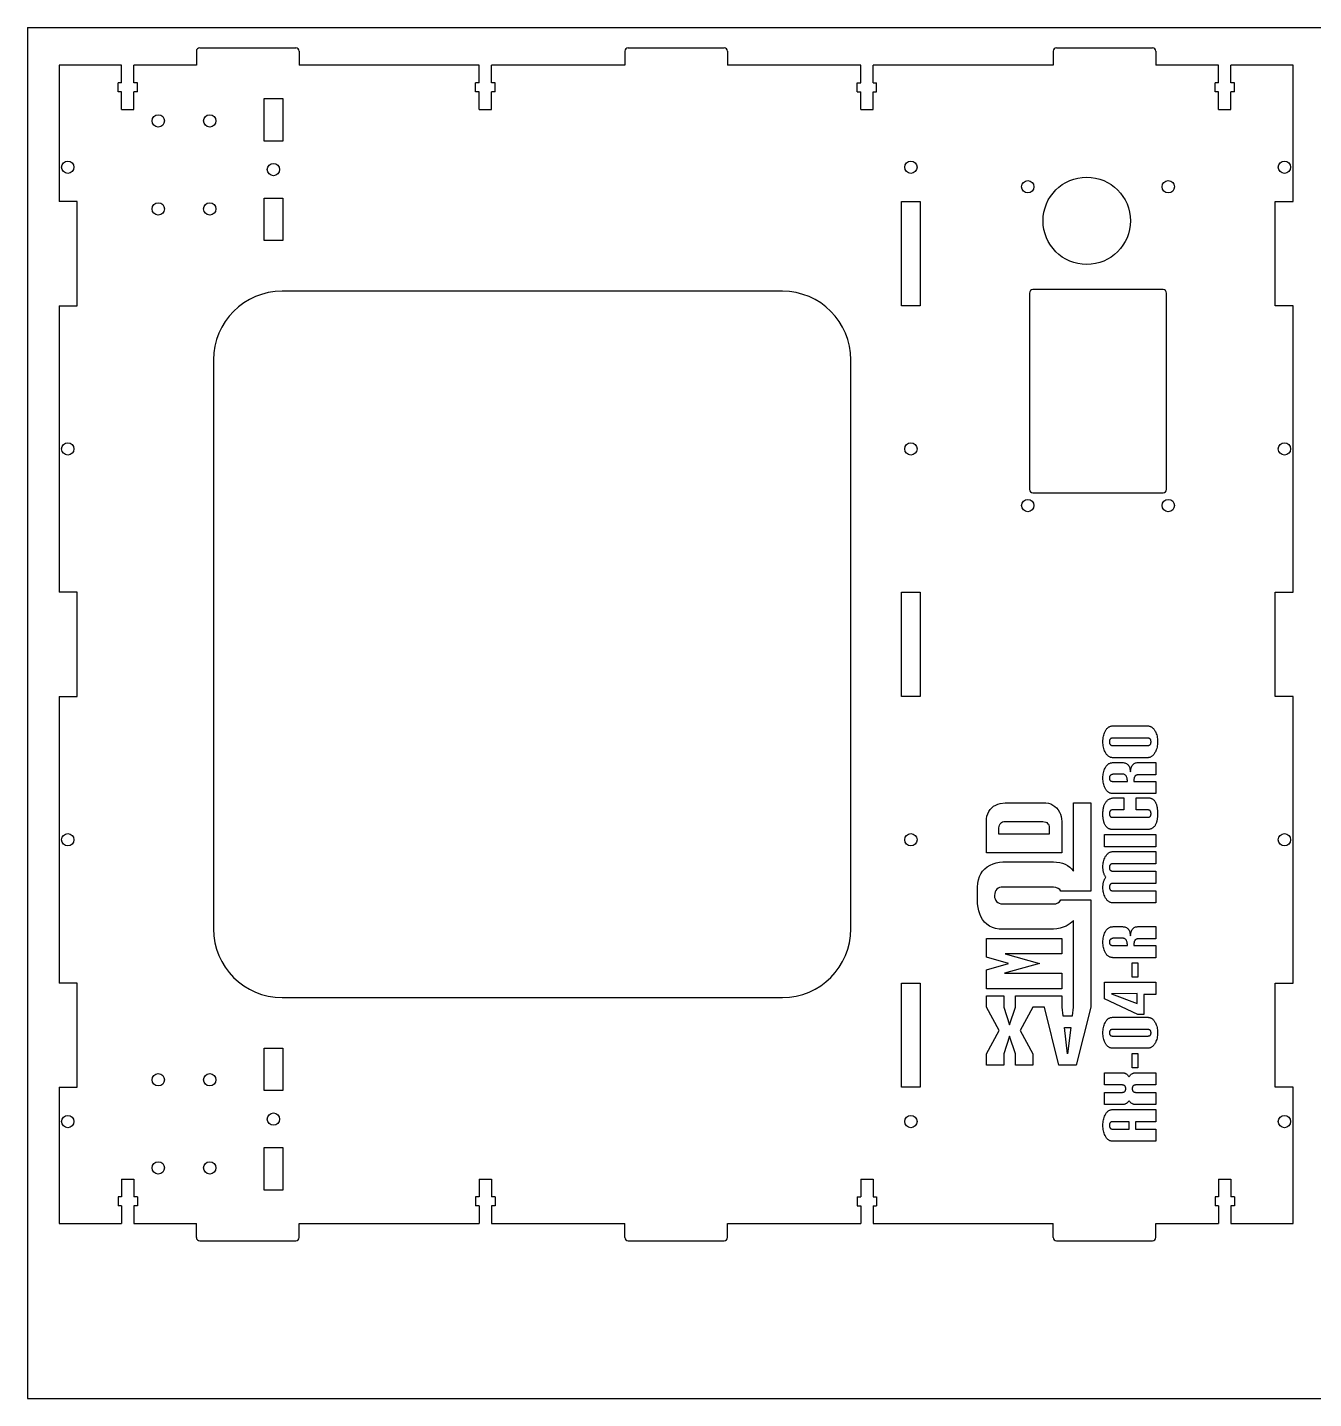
# Model space of a CAD drawing. Header units: millimetres. Extents: x 1 to 812, y -2427 to 180.
# Drawn here: x 99.9 to 475.2, y -1442.5 to -1042.5 of the extents above; entities that cross this region are included whole.
import ezdxf

# ---------------------------------------------------------------- set-up
doc = ezdxf.new("R2010")
doc.units = ezdxf.units.MM
doc.layers.add('SHEET', color=150, linetype='Continuous')

msp = doc.modelspace()

# ---------------------------------------------------------------- linework, layer by layer
at = {"color": 7, "linetype": 'Continuous', "lineweight": 25}
for p, q in [((149.214, -1049.467), (149.214, -1053.467)), ((150.214, -1048.467), (178.214, -1048.467)), ((179.214, -1049.467), (179.214, -1053.467)), ((274.214, -1049.467), (274.214, -1053.467)), ((275.214, -1048.467), (303.214, -1048.467)), ((304.214, -1049.467), (304.214, -1053.467)), ((399.214, -1049.467), (399.214, -1053.467)), ((400.214, -1048.467), (428.214, -1048.467)), ((429.214, -1049.467), (429.214, -1053.467)), ((109.214, -1053.467), (109.214, -1093.267)), ((127.414, -1053.467), (109.214, -1053.467)), ((127.414, -1058.667), (127.414, -1053.467)), ((131.014, -1058.667), (131.014, -1053.467)), ((149.214, -1053.467), (131.014, -1053.467)), ((231.764, -1053.467), (179.214, -1053.467)), ((231.764, -1058.667), (231.764, -1053.467)), ((235.364, -1058.667), (235.364, -1053.467)), ((274.214, -1053.467), (235.364, -1053.467)), ((343.064, -1053.467), (304.214, -1053.467)), ((343.064, -1058.667), (343.064, -1053.467)), ((346.664, -1058.667), (346.664, -1053.467)), ((399.214, -1053.467), (346.664, -1053.467)), ((447.514, -1053.467), (429.214, -1053.467)), ((447.514, -1058.667), (447.514, -1053.467)), ((451.114, -1058.667), (451.114, -1053.467)), ((469.214, -1053.467), (451.114, -1053.467)), ((469.214, -1093.267), (469.214, -1053.467)), ((127.414, -1058.667), (126.364, -1058.667)), ((126.364, -1061.267), (126.364, -1058.667)), ((132.064, -1058.667), (131.014, -1058.667)), ((132.064, -1061.267), (132.064, -1058.667)), ((231.764, -1058.667), (230.714, -1058.667)), ((230.714, -1061.267), (230.714, -1058.667)), ((236.414, -1058.667), (235.364, -1058.667)), ((236.414, -1061.267), (236.414, -1058.667)), ((342.014, -1058.667), (343.064, -1058.667)), ((342.014, -1061.267), (342.014, -1058.667)), ((346.664, -1058.667), (347.714, -1058.667)), ((347.714, -1061.267), (347.714, -1058.667)), ((447.514, -1058.667), (446.464, -1058.667)), ((446.464, -1061.267), (446.464, -1058.667)), ((452.164, -1058.667), (451.114, -1058.667)), ((452.164, -1061.267), (452.164, -1058.667)), ((127.414, -1061.267), (126.364, -1061.267)), ((127.414, -1066.467), (127.414, -1061.267)), ((131.014, -1066.467), (131.014, -1061.267)), ((132.064, -1061.267), (131.014, -1061.267)), ((169.014, -1063.267), (174.414, -1063.267)), ((169.014, -1075.667), (169.014, -1063.267)), ((174.414, -1063.267), (174.414, -1075.667)), ((231.764, -1061.267), (230.714, -1061.267)), ((231.764, -1066.467), (231.764, -1061.267)), ((235.364, -1066.467), (235.364, -1061.267)), ((236.414, -1061.267), (235.364, -1061.267)), ((342.014, -1061.267), (343.064, -1061.267)), ((343.064, -1066.467), (343.064, -1061.267)), ((346.664, -1066.467), (346.664, -1061.267)), ((346.664, -1061.267), (347.714, -1061.267)), ((447.514, -1061.267), (446.464, -1061.267)), ((447.514, -1066.467), (447.514, -1061.267)), ((451.114, -1066.467), (451.114, -1061.267)), ((452.164, -1061.267), (451.114, -1061.267)), ((127.414, -1066.467), (131.014, -1066.467)), ((231.764, -1066.467), (235.364, -1066.467)), ((343.064, -1066.467), (346.664, -1066.467)), ((447.514, -1066.467), (451.114, -1066.467)), ((174.414, -1075.667), (169.014, -1075.667)), ((114.414, -1093.267), (109.214, -1093.267)), ((114.414, -1123.667), (114.414, -1093.267)), ((169.014, -1092.267), (174.414, -1092.267)), ((169.014, -1104.667), (169.014, -1092.267)), ((174.414, -1092.267), (174.414, -1104.667)), ((355.014, -1093.267), (360.414, -1093.267)), ((355.014, -1123.667), (355.014, -1093.267)), ((360.414, -1093.267), (360.414, -1123.667)), ((464.014, -1093.267), (469.214, -1093.267)), ((464.014, -1123.667), (464.014, -1093.267)), ((174.414, -1104.667), (169.014, -1104.667)), ((320.214, -1119.467), (174.214, -1119.467)), ((392.314, -1119.987), (392.314, -1177.287)), ((431.314, -1118.987), (393.314, -1118.987)), ((432.314, -1177.287), (432.314, -1119.987)), ((109.214, -1123.667), (109.214, -1207.267)), ((109.214, -1123.667), (114.414, -1123.667)), ((360.414, -1123.667), (355.014, -1123.667)), ((469.214, -1123.667), (464.014, -1123.667)), ((469.214, -1207.267), (469.214, -1123.667)), ((154.214, -1139.467), (154.214, -1305.467)), ((340.214, -1305.467), (340.214, -1139.467)), ((393.314, -1178.287), (431.314, -1178.287)), ((114.414, -1207.267), (109.214, -1207.267)), ((114.414, -1237.667), (114.414, -1207.267)), ((355.014, -1207.267), (360.414, -1207.267)), ((355.014, -1237.667), (355.014, -1207.267)), ((360.414, -1207.267), (360.414, -1237.667)), ((464.014, -1207.267), (469.214, -1207.267)), ((464.014, -1237.667), (464.014, -1207.267)), ((109.214, -1237.667), (109.214, -1321.267)), ((109.214, -1237.667), (114.414, -1237.667)), ((360.414, -1237.667), (355.014, -1237.667)), ((469.214, -1237.667), (464.014, -1237.667)), ((469.214, -1321.267), (469.214, -1237.667)), ((416.685, -1246.253), (426.718, -1246.253)), ((426.834, -1249.824), (416.569, -1249.824)), ((416.569, -1251.967), (426.834, -1251.967)), ((426.718, -1255.538), (416.685, -1255.538)), ((416.692, -1256.967), (419.415, -1256.967)), ((423.921, -1256.967), (429.214, -1256.967)), ((429.214, -1256.967), (429.214, -1260.538)), ((416.528, -1262.443), (420.881, -1262.443)), ((419.363, -1260.3), (417.492, -1260.3)), ((420.881, -1262.443), (420.881, -1262.417)), ((422.786, -1262.201), (422.786, -1262.443)), ((422.786, -1262.443), (429.214, -1262.443)), ((429.214, -1260.538), (424.017, -1260.538)), ((429.214, -1262.443), (429.214, -1266.015)), ((429.214, -1266.015), (416.674, -1266.015)), ((417.544, -1267.205), (419.884, -1267.205)), ((419.884, -1267.205), (419.884, -1270.776)), ((423.467, -1267.205), (426.759, -1267.205)), ((423.467, -1270.776), (423.467, -1267.205)), ((379.906, -1272.566), (380.121, -1271.867)), ((380.121, -1271.867), (380.422, -1271.233)), ((380.422, -1271.233), (380.809, -1270.664)), ((380.809, -1270.664), (381.282, -1270.158)), ((381.282, -1270.158), (381.841, -1269.718)), ((381.841, -1269.718), (382.486, -1269.342)), ((382.486, -1269.342), (383.088, -1269.092)), ((383.088, -1269.092), (383.748, -1268.894)), ((383.748, -1268.894), (385.238, -1268.654)), ((385.238, -1268.654), (396.244, -1268.654)), ((396.244, -1268.654), (397.072, -1268.697)), ((397.072, -1268.697), (397.835, -1268.826)), ((397.835, -1268.826), (398.534, -1269.041)), ((398.534, -1269.041), (399.168, -1269.342)), ((399.168, -1269.342), (399.738, -1269.728)), ((399.738, -1269.728), (400.243, -1270.201)), ((400.243, -1270.201), (400.684, -1270.76)), ((400.684, -1270.76), (401.06, -1271.405)), ((401.06, -1271.405), (401.326, -1272.007)), ((405.134, -1268.654), (410.214, -1268.654)), ((405.134, -1288.599), (405.134, -1268.654)), ((410.214, -1268.654), (410.214, -1294.477)), ((419.884, -1270.776), (416.569, -1270.776)), ((426.834, -1270.776), (423.467, -1270.776)), ((379.734, -1274.157), (379.777, -1273.329)), ((379.734, -1283.329), (379.734, -1274.157)), ((379.777, -1273.329), (379.906, -1272.566)), ((383.404, -1275.991), (383.57, -1275.189)), ((383.404, -1277.826), (383.404, -1275.991)), ((383.57, -1275.189), (383.726, -1274.874)), ((383.726, -1274.874), (383.931, -1274.616)), ((383.931, -1274.616), (384.185, -1274.415)), ((384.185, -1274.415), (384.487, -1274.272)), ((384.487, -1274.272), (384.838, -1274.186)), ((384.838, -1274.186), (385.238, -1274.157)), ((385.238, -1274.157), (396.244, -1274.157)), ((396.244, -1274.157), (397.047, -1274.323)), ((397.047, -1274.323), (397.362, -1274.479)), ((397.362, -1274.479), (397.62, -1274.684)), ((397.62, -1274.684), (397.821, -1274.938)), ((397.821, -1274.938), (397.964, -1275.241)), ((397.964, -1275.241), (398.05, -1275.592)), ((398.05, -1275.592), (398.079, -1275.991)), ((398.079, -1275.991), (398.079, -1277.826)), ((401.326, -1272.007), (401.53, -1272.666)), ((401.53, -1272.666), (401.67, -1273.383)), ((401.67, -1273.383), (401.748, -1274.157)), ((401.748, -1274.157), (401.748, -1283.329)), ((416.566, -1272.919), (426.837, -1272.919)), ((398.079, -1277.826), (383.404, -1277.826)), ((414.214, -1281.491), (414.214, -1277.919)), ((414.214, -1277.919), (429.214, -1277.919)), ((426.718, -1276.491), (416.607, -1276.491)), ((429.214, -1277.919), (429.214, -1281.491)), ((401.748, -1283.329), (379.734, -1283.329)), ((429.214, -1281.491), (414.214, -1281.491)), ((416.752, -1282.919), (429.214, -1282.919)), ((429.214, -1282.919), (429.214, -1286.491)), ((378.633, -1288.614), (379.267, -1287.938)), ((379.267, -1287.938), (380.015, -1287.348)), ((380.015, -1287.348), (380.878, -1286.845)), ((380.878, -1286.845), (381.684, -1286.511)), ((381.684, -1286.511), (382.567, -1286.246)), ((382.567, -1286.246), (383.526, -1286.05)), ((383.526, -1286.05), (384.562, -1285.923)), ((384.562, -1285.923), (399.298, -1285.923)), ((399.298, -1285.923), (400.247, -1285.965)), ((400.247, -1285.965), (401.133, -1286.091)), ((401.133, -1286.091), (401.956, -1286.3)), ((401.956, -1286.3), (402.717, -1286.593)), ((402.717, -1286.593), (403.415, -1286.97)), ((403.415, -1286.97), (404.051, -1287.429)), ((404.051, -1287.429), (404.624, -1287.972)), ((404.624, -1287.972), (405.134, -1288.599)), ((429.214, -1286.491), (416.603, -1286.491)), ((377.252, -1292.183), (377.425, -1291.161)), ((377.425, -1291.161), (377.713, -1290.226)), ((377.713, -1290.226), (378.115, -1289.377)), ((378.115, -1289.377), (378.633, -1288.614)), ((416.677, -1288.634), (429.214, -1288.634)), ((429.214, -1288.634), (429.214, -1292.205)), ((377.194, -1293.291), (377.252, -1292.183)), ((377.194, -1298.203), (377.194, -1293.291)), ((382.185, -1295.171), (382.106, -1295.747)), ((382.106, -1295.747), (382.145, -1296.282)), ((382.329, -1294.673), (382.185, -1295.171)), ((382.538, -1294.251), (382.329, -1294.673)), ((382.813, -1293.905), (382.538, -1294.251)), ((383.152, -1293.637), (382.813, -1293.905)), ((383.557, -1293.445), (383.152, -1293.637)), ((384.027, -1293.33), (383.557, -1293.445)), ((384.562, -1293.291), (384.027, -1293.33)), ((399.297, -1293.291), (384.562, -1293.291)), ((400.051, -1293.412), (399.297, -1293.291)), ((400.666, -1293.65), (400.051, -1293.412)), ((401.144, -1294.005), (400.666, -1293.65)), ((401.484, -1294.477), (401.144, -1294.005)), ((410.214, -1294.477), (401.484, -1294.477)), ((429.214, -1292.205), (416.473, -1292.205)), ((416.603, -1294.348), (429.214, -1294.348)), ((429.214, -1294.348), (429.214, -1297.919)), ((377.321, -1299.239), (377.194, -1298.203)), ((377.517, -1300.199), (377.321, -1299.239)), ((382.145, -1296.282), (382.26, -1296.752)), ((382.26, -1296.752), (382.452, -1297.157)), ((382.452, -1297.157), (382.72, -1297.497)), ((382.72, -1297.497), (383.066, -1297.771)), ((383.066, -1297.771), (383.488, -1297.98)), ((383.488, -1297.98), (383.987, -1298.124)), ((383.987, -1298.124), (384.562, -1298.203)), ((384.562, -1298.203), (399.297, -1298.203)), ((399.297, -1298.203), (400.023, -1298.129)), ((400.023, -1298.129), (400.623, -1297.906)), ((400.623, -1297.906), (401.097, -1297.536)), ((401.097, -1297.536), (401.445, -1297.017)), ((401.445, -1297.017), (410.214, -1297.017)), ((410.214, -1297.017), (410.214, -1328.344)), ((429.214, -1297.919), (416.752, -1297.919)), ((377.782, -1301.081), (377.517, -1300.199)), ((378.116, -1301.887), (377.782, -1301.081)), ((378.619, -1302.75), (378.116, -1301.887)), ((379.209, -1303.499), (378.619, -1302.75)), ((379.885, -1304.132), (379.209, -1303.499)), ((404.175, -1303.905), (403.607, -1304.299)), ((404.683, -1303.467), (404.175, -1303.905)), ((405.134, -1302.986), (404.683, -1303.467)), ((405.134, -1328.344), (405.134, -1302.986)), ((380.648, -1304.65), (379.885, -1304.132)), ((381.497, -1305.053), (380.648, -1304.65)), ((382.432, -1305.34), (381.497, -1305.053)), ((383.454, -1305.513), (382.432, -1305.34)), ((384.562, -1305.571), (383.454, -1305.513)), ((399.298, -1305.571), (384.562, -1305.571)), ((400.334, -1305.444), (399.298, -1305.571)), ((401.293, -1305.248), (400.334, -1305.444)), ((402.176, -1304.984), (401.293, -1305.248)), ((402.981, -1304.649), (402.176, -1304.984)), ((403.607, -1304.299), (402.981, -1304.649)), ((416.692, -1304.824), (419.415, -1304.824)), ((423.928, -1304.824), (429.214, -1304.824)), ((429.214, -1304.824), (429.214, -1308.396)), ((379.734, -1308.252), (401.748, -1308.252)), ((379.734, -1313.754), (379.734, -1308.252)), ((401.748, -1308.252), (401.748, -1312.792)), ((416.528, -1310.3), (420.881, -1310.3)), ((419.363, -1308.157), (417.492, -1308.157)), ((420.881, -1310.3), (420.881, -1310.274)), ((422.786, -1310.058), (422.786, -1310.3)), ((422.786, -1310.3), (429.214, -1310.3)), ((429.214, -1308.396), (424.021, -1308.396)), ((429.214, -1310.3), (429.214, -1313.872)), ((386.157, -1315.59), (379.734, -1313.754)), ((379.734, -1317.424), (386.157, -1315.59)), ((395.252, -1315.566), (385.045, -1318.387)), ((385.212, -1312.792), (395.252, -1315.566)), ((401.748, -1312.792), (385.212, -1312.792)), ((429.214, -1313.872), (416.677, -1313.872)), ((422.31, -1319.605), (422.31, -1315.364)), ((422.31, -1315.364), (423.976, -1315.364)), ((423.976, -1315.364), (423.976, -1319.605)), ((379.734, -1322.927), (379.734, -1317.424)), ((385.045, -1318.387), (401.748, -1318.387)), ((401.748, -1318.387), (401.748, -1322.927)), ((423.976, -1319.605), (422.31, -1319.605)), ((114.414, -1321.267), (109.214, -1321.267)), ((114.414, -1351.667), (114.414, -1321.267)), ((355.014, -1321.267), (360.414, -1321.267)), ((355.014, -1351.667), (355.014, -1321.267)), ((360.414, -1321.267), (360.414, -1351.667)), ((401.748, -1322.927), (379.734, -1322.927)), ((414.214, -1325.896), (414.214, -1321.015)), ((414.214, -1321.015), (429.214, -1321.015)), ((429.214, -1321.015), (429.214, -1324.586)), ((464.014, -1321.267), (469.214, -1321.267)), ((464.014, -1351.667), (464.014, -1321.267)), ((174.214, -1325.467), (320.214, -1325.467)), ((379.735, -1324.957), (384.815, -1324.957)), ((379.735, -1328.344), (379.735, -1324.957)), ((384.815, -1324.957), (384.815, -1328.344)), ((388.201, -1324.957), (401.748, -1324.957)), ((388.201, -1328.344), (388.201, -1324.957)), ((401.748, -1324.957), (401.748, -1328.344)), ((423.95, -1330.423), (414.214, -1325.896)), ((423.738, -1324.348), (416.231, -1324.433)), ((416.231, -1324.433), (423.738, -1327.253)), ((423.738, -1327.253), (423.738, -1324.348)), ((425.643, -1324.586), (425.643, -1330.423)), ((429.214, -1324.586), (425.643, -1324.586)), ((383.46, -1335.117), (379.735, -1328.344)), ((384.815, -1328.344), (386.508, -1333.424)), ((386.508, -1333.424), (388.201, -1328.344)), ((393.281, -1328.344), (389.598, -1335.117)), ((396.668, -1328.344), (393.281, -1328.344)), ((400.901, -1345.277), (396.668, -1328.344)), ((401.748, -1328.344), (402.086, -1330.884)), ((402.086, -1330.884), (404.838, -1330.884)), ((404.838, -1330.884), (405.134, -1328.344)), ((410.214, -1328.344), (405.981, -1345.277)), ((416.685, -1331.253), (426.718, -1331.253)), ((425.643, -1330.423), (423.95, -1330.423)), ((379.735, -1341.89), (383.46, -1335.117)), ((389.598, -1335.117), (393.281, -1341.89)), ((403.441, -1341.89), (402.51, -1334.27)), ((402.51, -1334.27), (404.415, -1334.27)), ((404.415, -1334.27), (403.441, -1341.89)), ((426.834, -1334.824), (416.569, -1334.824)), ((386.508, -1336.81), (384.815, -1341.89)), ((388.201, -1341.89), (386.508, -1336.81)), ((416.569, -1336.729), (426.834, -1336.729)), ((169.014, -1340.267), (174.414, -1340.267)), ((169.014, -1352.667), (169.014, -1340.267)), ((174.414, -1340.267), (174.414, -1352.667)), ((379.735, -1345.277), (379.735, -1341.89)), ((384.815, -1341.89), (384.815, -1345.277)), ((388.201, -1345.277), (388.201, -1341.89)), ((393.281, -1341.89), (393.281, -1345.277)), ((426.718, -1340.3), (416.685, -1340.3)), ((422.31, -1346.033), (422.31, -1341.792)), ((422.31, -1341.792), (423.976, -1341.792)), ((423.976, -1341.792), (423.976, -1346.033)), ((384.815, -1345.277), (379.735, -1345.277)), ((393.281, -1345.277), (388.201, -1345.277)), ((405.981, -1345.277), (400.901, -1345.277)), ((414.214, -1347.443), (419.374, -1347.443)), ((414.214, -1351.015), (414.214, -1347.443)), ((423.976, -1346.033), (422.31, -1346.033)), ((423.381, -1347.443), (429.214, -1347.443)), ((429.214, -1347.443), (429.214, -1351.015)), ((109.214, -1351.667), (109.214, -1391.467)), ((109.214, -1351.667), (114.414, -1351.667)), ((360.414, -1351.667), (355.014, -1351.667)), ((419.464, -1351.015), (414.214, -1351.015)), ((429.214, -1351.015), (423.273, -1351.015)), ((469.214, -1351.667), (464.014, -1351.667)), ((469.214, -1391.467), (469.214, -1351.667)), ((174.414, -1352.667), (169.014, -1352.667)), ((414.214, -1353.157), (419.464, -1353.157)), ((414.214, -1356.729), (414.214, -1353.157)), ((423.273, -1353.157), (429.214, -1353.157)), ((429.214, -1353.157), (429.214, -1356.729)), ((419.374, -1356.729), (414.214, -1356.729)), ((416.677, -1358.157), (429.214, -1358.157)), ((429.214, -1356.729), (423.381, -1356.729)), ((429.214, -1358.157), (429.214, -1361.729)), ((421.357, -1361.729), (416.603, -1361.729)), ((416.603, -1363.872), (421.357, -1363.872)), ((421.357, -1363.872), (421.357, -1361.729)), ((423.262, -1361.729), (423.262, -1363.872)), ((429.214, -1361.729), (423.262, -1361.729)), ((423.262, -1363.872), (429.214, -1363.872)), ((429.214, -1363.872), (429.214, -1367.443)), ((429.214, -1367.443), (416.677, -1367.443)), ((169.014, -1369.267), (174.414, -1369.267)), ((169.014, -1381.667), (169.014, -1369.267)), ((174.414, -1369.267), (174.414, -1381.667)), ((127.414, -1378.467), (131.014, -1378.467)), ((127.414, -1378.467), (127.414, -1383.667)), ((131.014, -1378.467), (131.014, -1383.667)), ((231.764, -1378.467), (235.364, -1378.467)), ((231.764, -1378.467), (231.764, -1383.667)), ((235.364, -1378.467), (235.364, -1383.667)), ((343.064, -1378.467), (346.664, -1378.467)), ((343.064, -1378.467), (343.064, -1383.667)), ((346.664, -1378.467), (346.664, -1383.667)), ((447.514, -1378.467), (451.114, -1378.467)), ((447.514, -1378.467), (447.514, -1383.667)), ((451.114, -1378.467), (451.114, -1383.667)), ((127.414, -1383.667), (126.364, -1383.667)), ((126.364, -1383.667), (126.364, -1386.267)), ((132.064, -1383.667), (131.014, -1383.667)), ((132.064, -1383.667), (132.064, -1386.267)), ((174.414, -1381.667), (169.014, -1381.667)), ((231.764, -1383.667), (230.714, -1383.667)), ((230.714, -1383.667), (230.714, -1386.267)), ((236.414, -1383.667), (235.364, -1383.667)), ((236.414, -1383.667), (236.414, -1386.267)), ((342.014, -1383.667), (343.064, -1383.667)), ((342.014, -1383.667), (342.014, -1386.267)), ((346.664, -1383.667), (347.714, -1383.667)), ((347.714, -1383.667), (347.714, -1386.267)), ((447.514, -1383.667), (446.464, -1383.667)), ((446.464, -1383.667), (446.464, -1386.267)), ((452.164, -1383.667), (451.114, -1383.667)), ((452.164, -1383.667), (452.164, -1386.267)), ((127.414, -1386.267), (126.364, -1386.267)), ((127.414, -1386.267), (127.414, -1391.467)), ((131.014, -1386.267), (131.014, -1391.467)), ((132.064, -1386.267), (131.014, -1386.267)), ((231.764, -1386.267), (230.714, -1386.267)), ((231.764, -1386.267), (231.764, -1391.467)), ((235.364, -1386.267), (235.364, -1391.467)), ((236.414, -1386.267), (235.364, -1386.267)), ((342.014, -1386.267), (343.064, -1386.267)), ((343.064, -1386.267), (343.064, -1391.467)), ((346.664, -1386.267), (346.664, -1391.467)), ((346.664, -1386.267), (347.714, -1386.267)), ((447.514, -1386.267), (446.464, -1386.267)), ((447.514, -1386.267), (447.514, -1391.467)), ((451.114, -1386.267), (451.114, -1391.467)), ((452.164, -1386.267), (451.114, -1386.267)), ((109.214, -1391.467), (127.414, -1391.467)), ((131.014, -1391.467), (149.214, -1391.467)), ((149.214, -1395.467), (149.214, -1391.467)), ((179.214, -1391.467), (231.764, -1391.467)), ((179.214, -1395.467), (179.214, -1391.467)), ((235.364, -1391.467), (274.214, -1391.467)), ((274.214, -1395.467), (274.214, -1391.467)), ((304.214, -1391.467), (343.064, -1391.467)), ((304.214, -1395.467), (304.214, -1391.467)), ((346.664, -1391.467), (399.214, -1391.467)), ((399.214, -1395.467), (399.214, -1391.467)), ((429.214, -1391.467), (447.514, -1391.467)), ((429.214, -1395.467), (429.214, -1391.467)), ((451.114, -1391.467), (469.214, -1391.467)), ((150.214, -1396.467), (178.214, -1396.467)), ((275.214, -1396.467), (303.214, -1396.467)), ((400.214, -1396.467), (428.214, -1396.467))]:
    msp.add_line(p, q, dxfattribs=at)
for centre, radius in [((138.114, -1069.747), 1.8), ((153.114, -1069.747), 1.8), ((111.714, -1083.267), 1.8), ((171.714, -1083.967), 1.8), ((357.714, -1083.267), 1.8), ((466.714, -1083.267), 1.8), ((391.824, -1088.967), 1.8), ((409.024, -1098.917), 12.75), ((432.824, -1088.967), 1.8), ((138.114, -1095.447), 1.8), ((153.114, -1095.447), 1.8), ((111.714, -1165.467), 1.8), ((357.714, -1165.467), 1.8), ((466.714, -1165.467), 1.8), ((391.824, -1181.967), 1.8), ((432.824, -1181.967), 1.8), ((111.714, -1279.467), 1.8), ((357.714, -1279.467), 1.8), ((466.714, -1279.467), 1.8), ((138.114, -1349.487), 1.8), ((153.114, -1349.487), 1.8), ((111.714, -1361.667), 1.8), ((171.714, -1360.967), 1.8), ((357.714, -1361.667), 1.8), ((466.714, -1361.667), 1.8), ((138.114, -1375.187), 1.8), ((153.114, -1375.187), 1.8)]:
    msp.add_circle(centre, radius, dxfattribs=at)
for centre, radius, start, end in [((150.214, -1049.467), 1, 90, 180), ((178.214, -1049.467), 1, 0, 90), ((275.214, -1049.467), 1, 90, 180), ((303.214, -1049.467), 1, 0, 90), ((400.214, -1049.467), 1, 90, 180), ((428.214, -1049.467), 1, 0, 90), ((174.214, -1139.467), 20, 90, 180), ((320.214, -1139.467), 20, 0, 90), ((393.314, -1119.987), 1, 90, 180), ((431.314, -1119.987), 1, 0, 90), ((393.314, -1177.287), 1, 180, 270), ((431.314, -1177.287), 1, 270, 0), ((174.214, -1305.467), 20, 180, 270), ((320.214, -1305.467), 20, 270, 0), ((150.214, -1395.467), 1, 180, 270), ((178.214, -1395.467), 1, 270, 0), ((275.214, -1395.467), 1, 180, 270), ((303.214, -1395.467), 1, 270, 0), ((400.214, -1395.467), 1, 180, 270), ((428.214, -1395.467), 1, 270, 0)]:
    msp.add_arc(centre, radius, start, end, dxfattribs=at)
for points, knots in [([(413.738, -1250.884), (413.744, -1250.612), (413.756, -1250.08), (413.881, -1249.308), (414.068, -1248.577), (414.263, -1248.124), (414.36, -1247.901)], [0, 0, 0, 0, 0.2655285, 0.5192244, 0.7624911, 1, 1, 1, 1]), ([(414.36, -1247.901), (414.427, -1247.77), (414.558, -1247.518), (414.794, -1247.181), (415.051, -1246.894), (415.334, -1246.661), (415.637, -1246.474), (415.968, -1246.348), (416.319, -1246.267), (416.561, -1246.257), (416.685, -1246.253)], [0, 0, 0, 0, 0.1460445, 0.2813299, 0.4077377, 0.5275682, 0.6441465, 0.7591731, 0.8777825, 1, 1, 1, 1]), ([(426.718, -1246.253), (426.841, -1246.257), (427.084, -1246.267), (427.435, -1246.348), (427.766, -1246.474), (428.069, -1246.661), (428.352, -1246.894), (428.609, -1247.181), (428.845, -1247.518), (428.976, -1247.77), (429.043, -1247.901)], [0, 0, 0, 0, 0.1222175, 0.2408269, 0.3558535, 0.4724318, 0.5922623, 0.7186701, 0.8539555, 1, 1, 1, 1]), ([(429.043, -1247.901), (429.144, -1248.118), (429.349, -1248.56), (429.543, -1249.286), (429.669, -1250.065), (429.683, -1250.606), (429.691, -1250.884)], [0, 0, 0, 0, 0.2326591, 0.4735587, 0.7291213, 1, 1, 1, 1]), ([(414.36, -1253.868), (414.263, -1253.651), (414.065, -1253.207), (413.881, -1252.481), (413.755, -1251.702), (413.744, -1251.163), (413.738, -1250.884)], [0, 0, 0, 0, 0.2317908, 0.4737747, 0.7285486, 1, 1, 1, 1]), ([(416.569, -1249.824), (416.497, -1249.826), (416.359, -1249.829), (416.167, -1249.884), (416, -1249.965), (415.868, -1250.089), (415.763, -1250.243), (415.696, -1250.433), (415.649, -1250.653), (415.645, -1250.811), (415.643, -1250.896)], [0, 0, 0, 0, 0.1333915, 0.2547348, 0.3655571, 0.4743661, 0.5850933, 0.7078171, 0.8437109, 1, 1, 1, 1]), ([(415.643, -1250.896), (415.646, -1250.979), (415.65, -1251.137), (415.695, -1251.357), (415.765, -1251.545), (415.865, -1251.703), (416.002, -1251.821), (416.165, -1251.91), (416.36, -1251.955), (416.497, -1251.963), (416.569, -1251.967)], [0, 0, 0, 0, 0.1541771, 0.2924784, 0.4131998, 0.5259665, 0.6333648, 0.7453803, 0.8662764, 1, 1, 1, 1]), ([(427.786, -1250.896), (427.784, -1250.811), (427.779, -1250.653), (427.734, -1250.432), (427.662, -1250.242), (427.553, -1250.088), (427.418, -1249.965), (427.247, -1249.884), (427.05, -1249.829), (426.908, -1249.826), (426.834, -1249.824)], [0, 0, 0, 0, 0.1543326, 0.28852516, 0.41053579, 0.52116041, 0.63029004, 0.74174678, 0.86375741, 1, 1, 1, 1]), ([(426.834, -1251.967), (426.908, -1251.963), (427.049, -1251.956), (427.249, -1251.91), (427.415, -1251.821), (427.556, -1251.703), (427.66, -1251.546), (427.735, -1251.358), (427.778, -1251.137), (427.783, -1250.979), (427.786, -1250.896)], [0, 0, 0, 0, 0.1365677, 0.2581475, 0.3707641, 0.4785246, 0.5911412, 0.711188, 0.8477556, 1, 1, 1, 1]), ([(429.691, -1250.884), (429.684, -1251.163), (429.67, -1251.702), (429.542, -1252.481), (429.349, -1253.208), (429.144, -1253.651), (429.043, -1253.868)], [0, 0, 0, 0, 0.27088681, 0.52526409, 0.76733394, 1, 1, 1, 1]), ([(416.685, -1255.538), (416.563, -1255.534), (416.324, -1255.524), (415.976, -1255.443), (415.649, -1255.312), (415.344, -1255.127), (415.061, -1254.888), (414.803, -1254.595), (414.561, -1254.254), (414.429, -1254), (414.36, -1253.868)], [0, 0, 0, 0, 0.1205488, 0.2363329, 0.3513931, 0.4675471, 0.587727, 0.7163184, 0.8528206, 1, 1, 1, 1]), ([(429.043, -1253.868), (428.974, -1254), (428.842, -1254.254), (428.6, -1254.595), (428.342, -1254.888), (428.059, -1255.127), (427.754, -1255.312), (427.427, -1255.443), (427.079, -1255.524), (426.84, -1255.534), (426.718, -1255.538)], [0, 0, 0, 0, 0.1471794, 0.2836816, 0.412273, 0.5324529, 0.6486069, 0.7636671, 0.8794512, 1, 1, 1, 1]), ([(413.738, -1261.465), (413.744, -1261.199), (413.756, -1260.679), (413.881, -1259.925), (414.067, -1259.214), (414.263, -1258.775), (414.36, -1258.559)], [0, 0, 0, 0, 0.2660248, 0.5199865, 0.7633983, 1, 1, 1, 1]), ([(414.36, -1258.559), (414.43, -1258.434), (414.566, -1258.191), (414.806, -1257.864), (415.066, -1257.587), (415.349, -1257.36), (415.653, -1257.181), (415.982, -1257.059), (416.33, -1256.982), (416.57, -1256.972), (416.692, -1256.967)], [0, 0, 0, 0, 0.14475566, 0.27940892, 0.40640476, 0.52614984, 0.64290452, 0.75891128, 0.87750858, 1, 1, 1, 1]), ([(419.415, -1256.967), (419.587, -1256.973), (419.916, -1256.985), (420.377, -1257.12), (420.777, -1257.335), (421.112, -1257.642), (421.379, -1258.036), (421.577, -1258.514), (421.715, -1259.073), (421.753, -1259.476), (421.774, -1259.69)], [0, 0, 0, 0, 0.1270142, 0.2425807, 0.3513904, 0.4605053, 0.5752824, 0.7010546, 0.8410211, 1, 1, 1, 1]), ([(421.774, -1259.69), (421.798, -1259.476), (421.843, -1259.074), (421.975, -1258.515), (422.163, -1258.04), (422.405, -1257.648), (422.705, -1257.337), (423.065, -1257.123), (423.475, -1256.985), (423.768, -1256.973), (423.921, -1256.967)], [0, 0, 0, 0, 0.1666949, 0.3130101, 0.4435855, 0.5605824, 0.6685855, 0.7741867, 0.8823306, 1, 1, 1, 1]), ([(414.356, -1264.396), (414.259, -1264.176), (414.064, -1263.731), (413.877, -1263.013), (413.757, -1262.254), (413.745, -1261.732), (413.738, -1261.465)], [0, 0, 0, 0, 0.2381142, 0.4819422, 0.7348868, 1, 1, 1, 1]), ([(417.492, -1260.3), (417.348, -1260.304), (417.077, -1260.31), (416.699, -1260.361), (416.376, -1260.443), (416.107, -1260.564), (415.901, -1260.728), (415.747, -1260.924), (415.659, -1261.162), (415.648, -1261.331), (415.643, -1261.42)], [0, 0, 0, 0, 0.1774377, 0.3332633, 0.4693089, 0.5875755, 0.6930667, 0.7911825, 0.89081, 1, 1, 1, 1]), ([(415.643, -1261.42), (415.646, -1261.5), (415.651, -1261.65), (415.692, -1261.861), (415.756, -1262.043), (415.857, -1262.191), (415.987, -1262.304), (416.143, -1262.388), (416.327, -1262.437), (416.459, -1262.441), (416.528, -1262.443)], [0, 0, 0, 0, 0.1540548, 0.2911612, 0.4143189, 0.5249345, 0.6338677, 0.7456512, 0.8651218, 1, 1, 1, 1]), ([(420.881, -1262.417), (420.878, -1262.252), (420.873, -1261.94), (420.796, -1261.507), (420.687, -1261.134), (420.517, -1260.829), (420.3, -1260.586), (420.027, -1260.422), (419.711, -1260.316), (419.483, -1260.306), (419.363, -1260.3)], [0, 0, 0, 0, 0.167272, 0.3151655, 0.4443067, 0.5596295, 0.6654439, 0.7703896, 0.8788561, 1, 1, 1, 1]), ([(424.017, -1260.538), (423.92, -1260.543), (423.735, -1260.551), (423.477, -1260.631), (423.258, -1260.764), (423.082, -1260.955), (422.949, -1261.195), (422.853, -1261.485), (422.794, -1261.826), (422.789, -1262.071), (422.786, -1262.201)], [0, 0, 0, 0, 0.1237134, 0.2346318, 0.340296, 0.4464668, 0.5610918, 0.6879818, 0.8339414, 1, 1, 1, 1]), ([(413.738, -1271.848), (413.741, -1271.661), (413.746, -1271.296), (413.791, -1270.769), (413.865, -1270.278), (413.968, -1269.824), (414.102, -1269.404), (414.263, -1269.02), (414.46, -1268.674), (414.682, -1268.363), (414.939, -1268.09), (415.221, -1267.848), (415.538, -1267.653), (415.879, -1267.485), (416.254, -1267.361), (416.657, -1267.266), (417.091, -1267.216), (417.39, -1267.209), (417.544, -1267.205)], [0, 0, 0, 0, 0.08183, 0.1590299, 0.2308189, 0.2986284, 0.3623594, 0.4230357, 0.4802851, 0.5357669, 0.5898124, 0.6436377, 0.6974438, 0.7522015, 0.8094201, 0.8694741, 0.9327708, 1, 1, 1, 1]), ([(416.674, -1266.015), (416.55, -1266.009), (416.309, -1266), (415.959, -1265.924), (415.63, -1265.796), (415.327, -1265.614), (415.044, -1265.386), (414.792, -1265.1), (414.554, -1264.772), (414.423, -1264.525), (414.356, -1264.396)], [0, 0, 0, 0, 0.1233007, 0.2414816, 0.3575276, 0.4745009, 0.5946056, 0.7203788, 0.8548352, 1, 1, 1, 1]), ([(426.759, -1267.205), (426.877, -1267.209), (427.108, -1267.217), (427.444, -1267.266), (427.755, -1267.362), (428.045, -1267.488), (428.31, -1267.653), (428.553, -1267.854), (428.772, -1268.092), (428.967, -1268.368), (429.137, -1268.678), (429.287, -1269.024), (429.411, -1269.407), (429.517, -1269.825), (429.591, -1270.28), (429.653, -1270.77), (429.684, -1271.297), (429.688, -1271.661), (429.691, -1271.848)], [0, 0, 0, 0, 0.05701353, 0.11160037, 0.16355081, 0.21399644, 0.26405611, 0.31385681, 0.36602458, 0.4197392, 0.47661081, 0.53673357, 0.60173899, 0.67092784, 0.74511929, 0.8242127, 0.90948589, 1, 1, 1, 1]), ([(416.607, -1276.491), (416.491, -1276.487), (416.265, -1276.481), (415.938, -1276.423), (415.632, -1276.335), (415.349, -1276.206), (415.087, -1276.043), (414.852, -1275.839), (414.637, -1275.602), (414.447, -1275.328), (414.281, -1275.016), (414.131, -1274.671), (414.01, -1274.288), (413.91, -1273.87), (413.833, -1273.415), (413.778, -1272.924), (413.744, -1272.398), (413.74, -1272.035), (413.738, -1271.848)], [0, 0, 0, 0, 0.0562432, 0.1101523, 0.1611696, 0.2108983, 0.2608282, 0.3109368, 0.3622428, 0.4160199, 0.4730358, 0.5341723, 0.5989129, 0.6684866, 0.743245, 0.8234719, 0.9087941, 1, 1, 1, 1]), ([(416.569, -1270.776), (416.497, -1270.778), (416.359, -1270.782), (416.167, -1270.836), (416, -1270.917), (415.868, -1271.041), (415.763, -1271.195), (415.696, -1271.385), (415.649, -1271.605), (415.645, -1271.763), (415.643, -1271.848)], [0, 0, 0, 0, 0.1333915, 0.2547348, 0.3655571, 0.4743661, 0.5850933, 0.7078171, 0.8437109, 1, 1, 1, 1]), ([(415.643, -1271.848), (415.646, -1271.931), (415.652, -1272.089), (415.689, -1272.311), (415.766, -1272.497), (415.865, -1272.655), (416.002, -1272.772), (416.162, -1272.863), (416.356, -1272.908), (416.494, -1272.915), (416.566, -1272.919)], [0, 0, 0, 0, 0.1544257, 0.29251, 0.4142767, 0.5272253, 0.6347968, 0.7449696, 0.8660607, 1, 1, 1, 1]), ([(429.691, -1271.848), (429.689, -1272.035), (429.685, -1272.398), (429.652, -1272.924), (429.592, -1273.415), (429.512, -1273.87), (429.408, -1274.288), (429.283, -1274.671), (429.13, -1275.017), (428.956, -1275.328), (428.758, -1275.602), (428.536, -1275.84), (428.29, -1276.041), (428.022, -1276.208), (427.729, -1276.336), (427.412, -1276.422), (427.073, -1276.481), (426.839, -1276.488), (426.718, -1276.491)], [0, 0, 0, 0, 0.0900947, 0.1743774, 0.2536965, 0.3276476, 0.3965159, 0.4606539, 0.5212837, 0.5781834, 0.6319974, 0.6834864, 0.7343566, 0.7841843, 0.8349424, 0.8876304, 0.9420592, 1, 1, 1, 1]), ([(427.786, -1271.848), (427.784, -1271.763), (427.779, -1271.605), (427.734, -1271.384), (427.662, -1271.195), (427.553, -1271.041), (427.418, -1270.917), (427.247, -1270.836), (427.05, -1270.781), (426.908, -1270.778), (426.834, -1270.776)], [0, 0, 0, 0, 0.1543326, 0.2885252, 0.4105358, 0.5211604, 0.63029, 0.7417468, 0.8637574, 1, 1, 1, 1]), ([(426.837, -1272.919), (426.912, -1272.915), (427.053, -1272.908), (427.252, -1272.863), (427.416, -1272.772), (427.556, -1272.655), (427.66, -1272.498), (427.735, -1272.31), (427.778, -1272.089), (427.783, -1271.931), (427.786, -1271.848)], [0, 0, 0, 0, 0.13684206, 0.25866621, 0.36949983, 0.47747686, 0.59031971, 0.71060767, 0.84744973, 1, 1, 1, 1]), ([(414.434, -1284.493), (414.506, -1284.369), (414.645, -1284.129), (414.884, -1283.806), (415.145, -1283.53), (415.431, -1283.311), (415.731, -1283.13), (416.055, -1283.007), (416.398, -1282.935), (416.632, -1282.925), (416.752, -1282.919)], [0, 0, 0, 0, 0.1457177, 0.2806579, 0.4079673, 0.5290769, 0.6458708, 0.7618205, 0.878838, 1, 1, 1, 1]), ([(413.738, -1287.402), (413.747, -1287.141), (413.763, -1286.628), (413.899, -1285.878), (414.109, -1285.16), (414.326, -1284.715), (414.434, -1284.493)], [0, 0, 0, 0, 0.2591375, 0.5092777, 0.7551956, 1, 1, 1, 1]), ([(414.587, -1290.419), (414.519, -1290.314), (414.384, -1290.102), (414.209, -1289.767), (414.064, -1289.414), (413.944, -1289.044), (413.852, -1288.657), (413.784, -1288.254), (413.749, -1287.833), (413.742, -1287.547), (413.738, -1287.402)], [0, 0, 0, 0, 0.1181065, 0.2368133, 0.3557961, 0.4774375, 0.602492, 0.7305011, 0.8631304, 1, 1, 1, 1]), ([(416.603, -1286.491), (416.528, -1286.495), (416.386, -1286.502), (416.185, -1286.548), (416.014, -1286.637), (415.875, -1286.761), (415.767, -1286.921), (415.695, -1287.114), (415.65, -1287.341), (415.645, -1287.502), (415.643, -1287.588)], [0, 0, 0, 0, 0.1341711, 0.2557806, 0.3664209, 0.476904, 0.5875443, 0.7096225, 0.8459781, 1, 1, 1, 1]), ([(415.643, -1287.588), (415.645, -1287.67), (415.649, -1287.825), (415.697, -1288.042), (415.781, -1288.224), (415.892, -1288.381), (416.048, -1288.491), (416.229, -1288.576), (416.443, -1288.628), (416.596, -1288.632), (416.677, -1288.634)], [0, 0, 0, 0, 0.1459313, 0.2749624, 0.3914969, 0.5018485, 0.6122, 0.7267319, 0.8562716, 1, 1, 1, 1]), ([(413.738, -1293.358), (413.742, -1293.212), (413.749, -1292.925), (413.784, -1292.504), (413.852, -1292.104), (413.944, -1291.725), (414.063, -1291.366), (414.209, -1291.028), (414.383, -1290.712), (414.519, -1290.516), (414.587, -1290.419)], [0, 0, 0, 0, 0.1411329, 0.2767358, 0.406436, 0.531971, 0.6529324, 0.7701808, 0.8862841, 1, 1, 1, 1]), ([(414.434, -1296.297), (414.326, -1296.074), (414.108, -1295.626), (413.9, -1294.901), (413.763, -1294.142), (413.747, -1293.623), (413.738, -1293.358)], [0, 0, 0, 0, 0.2435889, 0.489505, 0.7396713, 1, 1, 1, 1]), ([(416.473, -1292.205), (416.414, -1292.209), (416.298, -1292.218), (416.135, -1292.286), (415.99, -1292.397), (415.875, -1292.551), (415.768, -1292.717), (415.701, -1292.897), (415.651, -1293.078), (415.646, -1293.2), (415.643, -1293.262)], [0, 0, 0, 0, 0.1192767, 0.233339, 0.3536737, 0.486165, 0.6217297, 0.7516857, 0.8762384, 1, 1, 1, 1]), ([(415.643, -1293.262), (415.646, -1293.346), (415.651, -1293.507), (415.694, -1293.731), (415.768, -1293.922), (415.874, -1294.081), (416.016, -1294.201), (416.185, -1294.291), (416.386, -1294.336), (416.528, -1294.344), (416.603, -1294.348)], [0, 0, 0, 0, 0.15267779, 0.28982431, 0.4105267, 0.52180881, 0.63145366, 0.74273576, 0.86505062, 1, 1, 1, 1]), ([(416.752, -1297.919), (416.632, -1297.914), (416.397, -1297.904), (416.054, -1297.828), (415.731, -1297.701), (415.43, -1297.517), (415.145, -1297.29), (414.883, -1297.006), (414.645, -1296.671), (414.506, -1296.425), (414.434, -1296.297)], [0, 0, 0, 0, 0.1198387, 0.235839, 0.3509743, 0.4671282, 0.588458, 0.7161858, 0.8526669, 1, 1, 1, 1]), ([(413.738, -1309.322), (413.744, -1309.056), (413.756, -1308.536), (413.881, -1307.782), (414.067, -1307.071), (414.263, -1306.632), (414.36, -1306.416)], [0, 0, 0, 0, 0.2660248, 0.5199865, 0.7633983, 1, 1, 1, 1]), ([(414.36, -1306.416), (414.43, -1306.291), (414.566, -1306.048), (414.806, -1305.722), (415.066, -1305.444), (415.349, -1305.217), (415.653, -1305.038), (415.982, -1304.916), (416.33, -1304.839), (416.57, -1304.829), (416.692, -1304.824)], [0, 0, 0, 0, 0.1447557, 0.2794089, 0.4064048, 0.5261498, 0.6429045, 0.7589113, 0.8775086, 1, 1, 1, 1]), ([(419.415, -1304.824), (419.587, -1304.83), (419.916, -1304.842), (420.377, -1304.977), (420.777, -1305.192), (421.112, -1305.499), (421.379, -1305.894), (421.577, -1306.371), (421.715, -1306.931), (421.753, -1307.333), (421.774, -1307.547)], [0, 0, 0, 0, 0.1270142, 0.2425807, 0.3513904, 0.4605053, 0.5752824, 0.7010546, 0.8410211, 1, 1, 1, 1]), ([(421.774, -1307.547), (421.798, -1307.333), (421.843, -1306.931), (421.975, -1306.373), (422.162, -1305.896), (422.409, -1305.506), (422.709, -1305.195), (423.07, -1304.98), (423.482, -1304.843), (423.776, -1304.83), (423.928, -1304.824)], [0, 0, 0, 0, 0.1664571, 0.3125635, 0.4429525, 0.5602973, 0.6681463, 0.7735968, 0.8824985, 1, 1, 1, 1]), ([(414.356, -1312.253), (414.259, -1312.034), (414.064, -1311.589), (413.877, -1310.87), (413.757, -1310.111), (413.745, -1309.589), (413.738, -1309.322)], [0, 0, 0, 0, 0.2381142, 0.4819422, 0.7348868, 1, 1, 1, 1]), ([(417.492, -1308.157), (417.348, -1308.161), (417.077, -1308.167), (416.699, -1308.219), (416.376, -1308.3), (416.107, -1308.421), (415.901, -1308.585), (415.747, -1308.781), (415.659, -1309.019), (415.648, -1309.188), (415.643, -1309.277)], [0, 0, 0, 0, 0.1774377, 0.3332633, 0.4693089, 0.5875755, 0.6930667, 0.7911825, 0.89081, 1, 1, 1, 1]), ([(415.643, -1309.277), (415.646, -1309.357), (415.651, -1309.507), (415.692, -1309.718), (415.756, -1309.9), (415.857, -1310.048), (415.987, -1310.161), (416.143, -1310.245), (416.327, -1310.294), (416.459, -1310.298), (416.528, -1310.3)], [0, 0, 0, 0, 0.15405482, 0.29116119, 0.41431885, 0.52493453, 0.63386774, 0.74565124, 0.86512177, 1, 1, 1, 1]), ([(420.881, -1310.274), (420.878, -1310.109), (420.873, -1309.797), (420.796, -1309.364), (420.687, -1308.991), (420.517, -1308.687), (420.3, -1308.443), (420.027, -1308.28), (419.711, -1308.173), (419.483, -1308.163), (419.363, -1308.157)], [0, 0, 0, 0, 0.167272, 0.3151655, 0.4443067, 0.5596295, 0.6654439, 0.7703896, 0.8788561, 1, 1, 1, 1]), ([(424.021, -1308.396), (423.924, -1308.4), (423.739, -1308.408), (423.481, -1308.488), (423.262, -1308.622), (423.082, -1308.81), (422.949, -1309.052), (422.853, -1309.342), (422.794, -1309.683), (422.789, -1309.928), (422.786, -1310.058)], [0, 0, 0, 0, 0.12357898, 0.2343769, 0.33992638, 0.4470681, 0.56156858, 0.68832073, 0.83412182, 1, 1, 1, 1]), ([(416.677, -1313.872), (416.554, -1313.867), (416.313, -1313.857), (415.962, -1313.781), (415.634, -1313.652), (415.328, -1313.474), (415.048, -1313.24), (414.792, -1312.959), (414.554, -1312.629), (414.424, -1312.382), (414.356, -1312.253)], [0, 0, 0, 0, 0.123184, 0.2412532, 0.3571893, 0.4751214, 0.5941522, 0.7206434, 0.8549725, 1, 1, 1, 1]), ([(414.36, -1332.86), (414.428, -1332.733), (414.559, -1332.488), (414.794, -1332.158), (415.053, -1331.879), (415.333, -1331.649), (415.639, -1331.472), (415.967, -1331.343), (416.319, -1331.268), (416.562, -1331.258), (416.685, -1331.253)], [0, 0, 0, 0, 0.1441638, 0.2786969, 0.4044682, 0.5246415, 0.6410528, 0.7571649, 0.876629, 1, 1, 1, 1]), ([(426.718, -1331.253), (426.841, -1331.258), (427.084, -1331.268), (427.436, -1331.343), (427.764, -1331.472), (428.07, -1331.649), (428.35, -1331.879), (428.609, -1332.158), (428.844, -1332.488), (428.975, -1332.733), (429.043, -1332.86)], [0, 0, 0, 0, 0.12337104, 0.24283505, 0.35894725, 0.47535849, 0.59553179, 0.72130307, 0.85583619, 1, 1, 1, 1]), ([(413.738, -1335.776), (413.744, -1335.508), (413.756, -1334.985), (413.881, -1334.227), (414.067, -1333.514), (414.263, -1333.076), (414.36, -1332.86)], [0, 0, 0, 0, 0.2675138, 0.5217595, 0.7642722, 1, 1, 1, 1]), ([(414.36, -1338.693), (414.263, -1338.481), (414.065, -1338.047), (413.881, -1337.337), (413.755, -1336.576), (413.744, -1336.049), (413.738, -1335.776)], [0, 0, 0, 0, 0.232238, 0.4746819, 0.7288555, 1, 1, 1, 1]), ([(416.569, -1334.824), (416.497, -1334.827), (416.36, -1334.831), (416.168, -1334.876), (416.002, -1334.95), (415.87, -1335.061), (415.764, -1335.2), (415.697, -1335.371), (415.649, -1335.569), (415.645, -1335.712), (415.643, -1335.788)], [0, 0, 0, 0, 0.1411962, 0.2684397, 0.383615, 0.4940049, 0.6032941, 0.7219255, 0.8515343, 1, 1, 1, 1]), ([(415.643, -1335.788), (415.646, -1335.861), (415.65, -1336.001), (415.695, -1336.195), (415.766, -1336.361), (415.867, -1336.5), (416.004, -1336.602), (416.168, -1336.677), (416.36, -1336.721), (416.497, -1336.726), (416.569, -1336.729)], [0, 0, 0, 0, 0.1454135, 0.2766416, 0.3922403, 0.5028949, 0.6115923, 0.7282065, 0.8570398, 1, 1, 1, 1]), ([(427.786, -1335.788), (427.784, -1335.712), (427.779, -1335.569), (427.733, -1335.371), (427.661, -1335.2), (427.552, -1335.061), (427.416, -1334.95), (427.246, -1334.876), (427.049, -1334.831), (426.908, -1334.827), (426.834, -1334.824)], [0, 0, 0, 0, 0.1464536, 0.2743059, 0.3922821, 0.5015443, 0.6122936, 0.7280846, 0.8559369, 1, 1, 1, 1]), ([(426.834, -1336.729), (426.908, -1336.726), (427.049, -1336.722), (427.246, -1336.677), (427.413, -1336.602), (427.554, -1336.5), (427.659, -1336.362), (427.735, -1336.196), (427.778, -1336.001), (427.783, -1335.861), (427.786, -1335.788)], [0, 0, 0, 0, 0.1458252, 0.2752414, 0.3924487, 0.5015754, 0.6121741, 0.7271782, 0.8565943, 1, 1, 1, 1]), ([(429.043, -1332.86), (429.144, -1333.072), (429.349, -1333.504), (429.542, -1334.214), (429.67, -1334.976), (429.684, -1335.504), (429.691, -1335.776)], [0, 0, 0, 0, 0.2331408, 0.4744791, 0.7294515, 1, 1, 1, 1]), ([(429.691, -1335.776), (429.684, -1336.049), (429.67, -1336.576), (429.541, -1337.338), (429.349, -1338.048), (429.144, -1338.481), (429.043, -1338.693)], [0, 0, 0, 0, 0.2705571, 0.5243196, 0.7668518, 1, 1, 1, 1]), ([(416.685, -1340.3), (416.562, -1340.295), (416.319, -1340.285), (415.967, -1340.21), (415.639, -1340.081), (415.333, -1339.904), (415.053, -1339.674), (414.794, -1339.395), (414.559, -1339.065), (414.428, -1338.82), (414.36, -1338.693)], [0, 0, 0, 0, 0.123371, 0.2428351, 0.3589472, 0.4753585, 0.5955318, 0.7213031, 0.8558362, 1, 1, 1, 1]), ([(429.043, -1338.693), (428.975, -1338.82), (428.844, -1339.065), (428.609, -1339.395), (428.35, -1339.674), (428.07, -1339.904), (427.764, -1340.081), (427.436, -1340.21), (427.084, -1340.285), (426.841, -1340.295), (426.718, -1340.3)], [0, 0, 0, 0, 0.1441638, 0.2786969, 0.4044682, 0.5246415, 0.6410528, 0.7571649, 0.876629, 1, 1, 1, 1]), ([(419.374, -1347.443), (419.473, -1347.447), (419.665, -1347.454), (419.948, -1347.507), (420.216, -1347.599), (420.473, -1347.725), (420.716, -1347.89), (420.945, -1348.09), (421.161, -1348.326), (421.291, -1348.502), (421.357, -1348.593)], [0, 0, 0, 0, 0.1231344, 0.2418159, 0.3583992, 0.4780553, 0.6001537, 0.7258552, 0.8590616, 1, 1, 1, 1]), ([(421.357, -1348.593), (421.426, -1348.502), (421.561, -1348.324), (421.788, -1348.091), (422.024, -1347.891), (422.271, -1347.724), (422.533, -1347.598), (422.806, -1347.508), (423.09, -1347.454), (423.283, -1347.447), (423.381, -1347.443)], [0, 0, 0, 0, 0.1409986, 0.2756426, 0.4020507, 0.5238425, 0.6433284, 0.7613153, 0.8784601, 1, 1, 1, 1]), ([(420.405, -1352.101), (420.402, -1352.016), (420.397, -1351.856), (420.354, -1351.631), (420.279, -1351.441), (420.178, -1351.281), (420.04, -1351.161), (419.874, -1351.071), (419.677, -1351.026), (419.537, -1351.019), (419.464, -1351.015)], [0, 0, 0, 0, 0.1541148, 0.2925522, 0.4143907, 0.52546, 0.6344356, 0.744765, 0.866035, 1, 1, 1, 1]), ([(423.273, -1351.015), (423.197, -1351.018), (423.055, -1351.025), (422.854, -1351.073), (422.683, -1351.159), (422.545, -1351.284), (422.434, -1351.439), (422.361, -1351.632), (422.317, -1351.856), (422.312, -1352.016), (422.31, -1352.101)], [0, 0, 0, 0, 0.1369581, 0.25690021, 0.36998763, 0.47777002, 0.59014675, 0.71065113, 0.84757267, 1, 1, 1, 1]), ([(421.357, -1355.605), (421.294, -1355.695), (421.17, -1355.869), (420.955, -1356.097), (420.728, -1356.294), (420.483, -1356.448), (420.229, -1356.581), (419.955, -1356.663), (419.669, -1356.718), (419.474, -1356.725), (419.374, -1356.729)], [0, 0, 0, 0, 0.1385179, 0.269041, 0.3943573, 0.515347, 0.6342068, 0.7538659, 0.8746837, 1, 1, 1, 1]), ([(419.464, -1353.157), (419.537, -1353.156), (419.678, -1353.152), (419.873, -1353.099), (420.04, -1353.015), (420.178, -1352.898), (420.279, -1352.742), (420.353, -1352.558), (420.398, -1352.34), (420.403, -1352.184), (420.405, -1352.101)], [0, 0, 0, 0, 0.1358345, 0.2595322, 0.3704802, 0.4796062, 0.5904591, 0.712027, 0.8458265, 1, 1, 1, 1]), ([(423.381, -1356.729), (423.283, -1356.725), (423.09, -1356.718), (422.807, -1356.663), (422.532, -1356.58), (422.274, -1356.45), (422.023, -1356.293), (421.79, -1356.095), (421.559, -1355.87), (421.426, -1355.695), (421.357, -1355.605)], [0, 0, 0, 0, 0.1223375, 0.2402509, 0.3585384, 0.4788084, 0.5997122, 0.7259604, 0.8592846, 1, 1, 1, 1]), ([(422.31, -1352.101), (422.312, -1352.184), (422.316, -1352.34), (422.362, -1352.557), (422.434, -1352.745), (422.545, -1352.896), (422.683, -1353.018), (422.856, -1353.097), (423.054, -1353.153), (423.197, -1353.156), (423.273, -1353.157)], [0, 0, 0, 0, 0.15244678, 0.28474768, 0.40495403, 0.51717003, 0.6250738, 0.73884208, 0.86115431, 1, 1, 1, 1]), ([(413.738, -1362.789), (413.745, -1362.517), (413.757, -1361.985), (413.876, -1361.212), (414.064, -1360.482), (414.259, -1360.029), (414.356, -1359.805)], [0, 0, 0, 0, 0.2655769, 0.5191368, 0.7624478, 1, 1, 1, 1]), ([(414.356, -1359.805), (414.424, -1359.675), (414.554, -1359.423), (414.79, -1359.086), (415.048, -1358.8), (415.328, -1358.563), (415.633, -1358.38), (415.963, -1358.253), (416.312, -1358.171), (416.554, -1358.162), (416.677, -1358.157)], [0, 0, 0, 0, 0.1462043, 0.2816377, 0.4081837, 0.5271977, 0.6449601, 0.7601125, 0.8776488, 1, 1, 1, 1]), ([(414.356, -1365.795), (414.259, -1365.57), (414.064, -1365.115), (413.876, -1364.38), (413.757, -1363.6), (413.745, -1363.064), (413.738, -1362.789)], [0, 0, 0, 0, 0.23699151, 0.47974646, 0.73389524, 1, 1, 1, 1]), ([(416.603, -1361.729), (416.528, -1361.731), (416.385, -1361.734), (416.187, -1361.788), (416.015, -1361.871), (415.876, -1361.992), (415.767, -1362.147), (415.695, -1362.336), (415.65, -1362.558), (415.645, -1362.716), (415.643, -1362.8)], [0, 0, 0, 0, 0.13571428, 0.25943248, 0.37045702, 0.48086049, 0.59105614, 0.71259365, 0.84626586, 1, 1, 1, 1]), ([(415.643, -1362.8), (415.646, -1362.884), (415.651, -1363.041), (415.694, -1363.262), (415.769, -1363.45), (415.873, -1363.609), (416.017, -1363.725), (416.185, -1363.815), (416.386, -1363.86), (416.528, -1363.868), (416.603, -1363.872)], [0, 0, 0, 0, 0.1516483, 0.2876813, 0.407258, 0.5194337, 0.6284944, 0.74067, 0.863967, 1, 1, 1, 1]), ([(416.677, -1367.443), (416.554, -1367.438), (416.312, -1367.429), (415.963, -1367.347), (415.633, -1367.221), (415.328, -1367.037), (415.048, -1366.8), (414.79, -1366.515), (414.554, -1366.177), (414.424, -1365.926), (414.356, -1365.795)], [0, 0, 0, 0, 0.1223512, 0.2398875, 0.3550399, 0.4728023, 0.5918163, 0.7183623, 0.8537957, 1, 1, 1, 1])]:
    msp.add_open_spline(points, degree=3, knots=knots, dxfattribs=at)
at = {"layer": 'SHEET'}
for p, q in [((99.922, -1042.495), (699.922, -1042.495)), ((99.922, -1042.495), (99.922, -1442.495)), ((99.922, -1442.495), (699.922, -1442.495))]:
    msp.add_line(p, q, dxfattribs=at)

doc.saveas('drawing.dxf')
